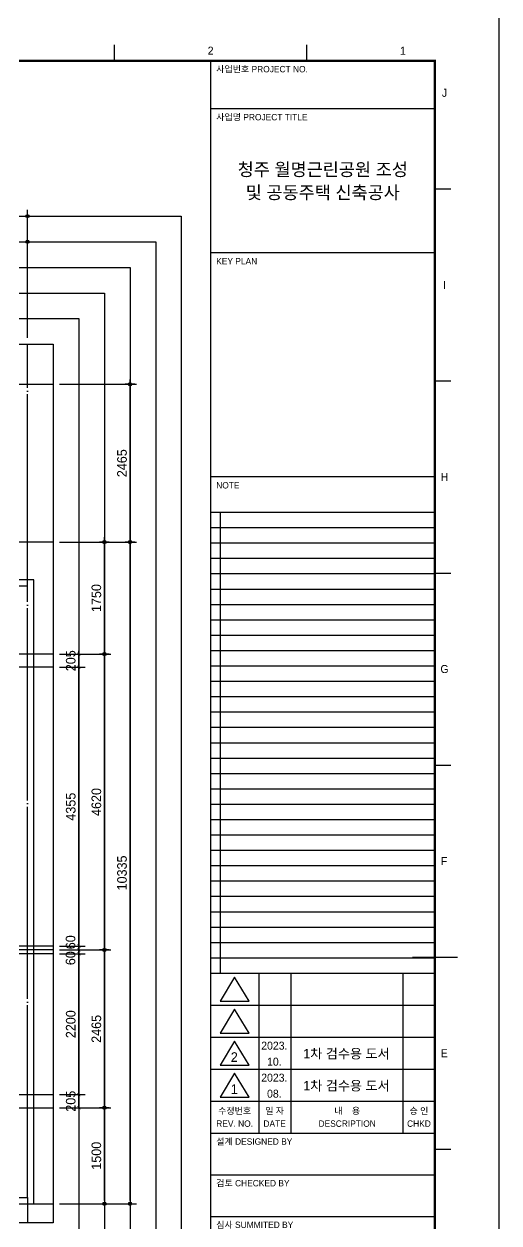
# Model space of a CAD drawing. Header units: millimetres. Extents: x -24416 to 92204, y -190080 to 23760.
# Drawn here: x 84792 to 92204, y -149682 to -130955 of the extents above; entities that cross this region are included whole.
import ezdxf
from ezdxf.enums import TextEntityAlignment as Align
from ezdxf.xclip import XClip

# ---------------------------------------------------------------- set-up
doc = ezdxf.new("R2010")
doc.units = ezdxf.units.MM
doc.header["$LTSCALE"] = 50
doc.header["$XCLIPFRAME"] = 0
doc.linetypes.add('AUDIT_D_220706163347-0', pattern=[0])
doc.linetypes.add('CEN', pattern=[62, 60, -1, 0, -1])
doc.layers.get('defpoints').update_dxf_attribs({"color": 139})
for name, color, linetype in [('AA-BORD-FORM', 7, 'Continuous'), ('AA-BORD-TEXT', 3, 'Continuous'), ('AA-XXXX-DIMS', 7, 'Continuous'), ('CEN_CON', 1, 'CEN'), ('CEN_WALL', 12, 'CEN'), ('DIM', 7, 'AUDIT_D_220706163347-0'), ('ELE3_CON', 7, 'Continuous'), ('sheet-안양진흥$0$AA-BORD-TEXT', 3, 'Continuous'), ('실명박스', 7, 'AUDIT_D_220706163347-0')]:
    doc.layers.add(name, color=color, linetype=linetype)
doc.layers.add('MC', color=135, linetype='Continuous', plot=False)
doc.styles.add('HAUD01', font='Dotum.ttf')
doc.styles.add('sheet-안양진흥$0$HAUD01', font='Dotum.ttf')
doc.styles.add('맑은고딕', font='malgun.ttf', dxfattribs={"width": 0.9})
doc.dimstyles.new('DIM-50', dxfattribs={"dimscale": 50, "dimtxt": 3, "dimasz": 1, "dimexe": 2, "dimexo": 2, "dimgap": 1, "dimtad": 1, "dimdec": 0, "dimzin": 0, "dimdsep": 46, "dimtxsty": '맑은고딕', "dimblk1": 'DIMDOT', "dimblk2": 'DIMDOT', "dimsah": 1, "dimcen": 0.09, "dimdle": 2, "dimclrd": 7, "dimclre": 7, "dimclrt": 3, "dimadec": 0, "dimazin": 0, "dimtfac": 1, "dimtdec": 0, "dimtix": 1, "dimtmove": 2, "dimatfit": 3, "dimldrblk": 'DIMDOT', "dimfxl": 1, "dimtolj": 1, "dimtzin": 0, "dimarcsym": 0})
doc.dimstyles.new('MCDIM-50', dxfattribs={"dimscale": 50, "dimtxt": 3, "dimasz": 1, "dimexe": 2, "dimexo": 2, "dimgap": 1, "dimtad": 1, "dimdec": 0, "dimzin": 0, "dimdsep": 46, "dimtxsty": '맑은고딕', "dimblk1": 'ARCHTICK', "dimblk2": 'ARCHTICK', "dimsah": 1, "dimcen": 0.09, "dimdle": 2, "dimclrd": 7, "dimclre": 7, "dimclrt": 3, "dimadec": 0, "dimazin": 0, "dimtfac": 1, "dimtdec": 0, "dimtix": 1, "dimtmove": 2, "dimatfit": 3, "dimldrblk": 'ARCHTICK', "dimfxl": 1, "dimtolj": 1, "dimtzin": 0, "dimarcsym": 0})

# ---------------------------------------------------------------- blocks, each defined once
blk = doc.blocks.new('XR-FORM 청주월명')
at = {"layer": 'AA-BORD-FORM', "color": 2}
for p, q in [((721, 577), (721, 582)), ((781, 577), (781, 582)), ((751, 577), (751, 17)), ((821, 537), (826, 537)), ((821, 477), (826, 477)), ((821, 417), (826, 417)), ((821, 357), (826, 357)), ((814, 297), (828, 297)), ((821, 237), (826, 237))]:
    blk.add_line(p, q, dxfattribs=at)
at = {"layer": 'AA-BORD-FORM', "color": 3}
for p, q in [((821, 562), (751, 562)), ((821, 517), (751, 517)), ((821, 447), (751, 447)), ((751, 292), (821, 292)), ((766, 292), (766, 282)), ((776, 292), (776, 282)), ((811, 292), (811, 282)), ((751, 282), (821, 282)), ((766, 282), (766, 272)), ((776, 282), (776, 272)), ((811, 282), (811, 272)), ((751, 272), (821, 272)), ((766, 272), (766, 262)), ((776, 272), (776, 262)), ((811, 272), (811, 262)), ((751, 262), (821, 262)), ((766, 262), (766, 252)), ((776, 262), (776, 252)), ((811, 262), (811, 252)), ((751, 252), (821, 252)), ((766, 252), (766, 242)), ((776, 252), (776, 242)), ((811, 252), (811, 242)), ((751, 242), (821, 242)), ((751, 229), (821, 229)), ((751, 216), (821, 216))]:
    blk.add_line(p, q, dxfattribs=at)
at = {"layer": 'AA-BORD-FORM', "color": 1}
blk.add_lwpolyline([(0, 0), (841, 0), (841, 594), (0, 594)], close=True, dxfattribs=at)
at = {"layer": 'AA-BORD-FORM', "color": 2, "const_width": 0.682}
blk.add_lwpolyline([(21, 17), (21, 577), (821, 577), (821, 17)], close=True, dxfattribs=at)
at = {"layer": 'AA-BORD-FORM', "color": 7}
for points in [[(763, 283.24), (758.5, 290.74), (754, 283.24)], [(763, 273.24), (758.5, 280.74), (754, 273.24)], [(763, 263.24), (758.5, 270.74), (754, 263.24)], [(763, 253.24), (758.5, 260.74), (754, 253.24)], [(763, 253.24), (758.5, 260.74), (754, 253.24)]]:
    blk.add_lwpolyline(points, close=True, dxfattribs=at)
at = {"layer": 'defpoints'}
for p, q in [((751, 436), (821, 436)), ((754, 436), (754, 292)), ((751, 431.2), (821, 431.2)), ((751, 426.4), (821, 426.4)), ((751, 421.6), (821, 421.6)), ((751, 416.8), (821, 416.8)), ((751, 412), (821, 412)), ((751, 407.2), (821, 407.2)), ((751, 402.4), (821, 402.4)), ((751, 397.6), (821, 397.6)), ((751, 392.8), (821, 392.8)), ((751, 388), (821, 388)), ((751, 383.2), (821, 383.2)), ((751, 378.4), (821, 378.4)), ((751, 373.6), (821, 373.6)), ((751, 368.8), (821, 368.8)), ((751, 364), (821, 364)), ((751, 359.2), (821, 359.2)), ((751, 354.4), (821, 354.4)), ((751, 349.6), (821, 349.6)), ((751, 344.8), (821, 344.8)), ((751, 340), (821, 340)), ((751, 335.2), (821, 335.2)), ((751, 330.4), (821, 330.4)), ((751, 325.6), (821, 325.6)), ((751, 320.8), (821, 320.8)), ((751, 316), (821, 316)), ((751, 311.2), (821, 311.2)), ((751, 306.4), (821, 306.4)), ((751, 301.6), (821, 301.6)), ((751, 296.8), (821, 296.8))]:
    blk.add_line(p, q, dxfattribs=at)
at = {"layer": 'AA-BORD-TEXT', "color": 7, "style": 'HAUD01'}
for s, p in [('2', (751, 580.16)), ('1', (811, 580.12)), ('J', (824, 567)), ('I', (824, 507)), ('H', (824, 447)), ('G', (824, 387)), ('F', (823.89, 327)), ('E', (823.89, 267))]:
    blk.add_text(s, height=2.5, dxfattribs=at).set_placement(p, align=Align.MIDDLE_CENTER)
at = {"layer": 'AA-BORD-TEXT', "color": 3, "style": 'HAUD01'}
for s, p in [('사업번호 PROJECT NO.', (752.75, 573.4)), ('사업명 PROJECT TITLE', (752.75, 558.4)), ('KEY PLAN', (752.75, 513.4)), ('NOTE', (752.75, 443.4)), ('설계 DESIGNED BY', (752.75, 238.4)), ('검토 CHECKED BY', (752.75, 225.4)), ('심사 SUMMITED BY', (752.75, 212.4))]:
    blk.add_text(s, height=2, rotation=360, dxfattribs=at).set_placement(p)
for s, height, rotation, p in [('청주 월명근린공원 조성', 4, 360, (786, 543.05)), ('및 공동주택 신축공사', 4, 0, (786, 535.85)), ('수정번호', 2, 360, (758.5, 249)), ('일 자', 2, 360, (770.98, 249)), ('내    용', 2, 360, (793.62, 249)), ('승 인', 2, 360, (816.02, 249)), ('REV. NO.', 2, 360, (758.5, 245)), ('DATE', 2, 360, (770.98, 245)), ('DESCRIPTION', 2, 360, (793.62, 245)), ('CHKD', 2, 360, (816.02, 245))]:
    blk.add_text(s, height=height, rotation=rotation, dxfattribs=at).set_placement(p, align=Align.MIDDLE_CENTER)
at = {"layer": 'sheet-안양진흥$0$AA-BORD-TEXT', "style": 'sheet-안양진흥$0$HAUD01'}
for s, height, p in [('2023.', 2.5, (770.89, 269.35)), ('2', 3, (758.39, 265.79)), ('1차 검수용 도서', 3, (793.39, 266.85)), ('10.', 2.5, (770.89, 264.35)), ('2023.', 2.5, (770.89, 259.35)), ('1차 검수용 도서', 3, (793.39, 256.85)), ('1', 3, (758.39, 255.79)), ('08.', 2.5, (770.89, 254.35))]:
    blk.add_text(s, height=height, dxfattribs=at).set_placement(p, align=Align.MIDDLE_CENTER)
blk = doc.blocks.new('U-131A(확장)2', base_point=(284085, -82263))
at = {"layer": 'CEN_CON'}
for p, q in [((314255, -71928), (304365, -71928)), ((313855, -72618), (311575, -72618)), ((313855, -82163), (313855, -72618)), ((309650, -82163), (313855, -82163)), ((299020, -82263), (314255, -82263))]:
    blk.add_line(p, q, dxfattribs=at)
at = {"layer": 'CEN_WALL'}
for p, q in [((314255, -73678), (304995, -73678)), ((314255, -78298), (299325, -78298)), ((299020, -80763), (314255, -80763))]:
    blk.add_line(p, q, dxfattribs=at)
at = {"layer": 'ELE3_CON'}
for p, q in [((313955, -72518), (311675, -72518)), ((313955, -82263), (313955, -72518)), ((309905, -82263), (313955, -82263))]:
    blk.add_line(p, q, dxfattribs=at)
at = {"layer": 'MC'}
for p, q in [((314255, -73883), (304995, -73883)), ((314255, -78238), (299020, -78238)), ((314255, -78358), (299020, -78358)), ((299020, -80558), (314255, -80558))]:
    blk.add_line(p, q, dxfattribs=at)
blk = doc.blocks.new('A$C415C5DAF')
at = {"layer": 'CEN_CON'}
for p, q in [((72362, -158115), (72362, -154335)), ((62382, -154960), (72762, -154960)), ((72362, -167660), (72362, -168060))]:
    blk.add_line(p, q, dxfattribs=at)
blk = doc.blocks.new('DIMDOT')
at = {"layer": 'AA-XXXX-DIMS'}
for p, q in [((-1.5, 0), (1.5, 0)), ((0, -1.5), (0, 1.5))]:
    blk.add_line(p, q, dxfattribs=at)
for radius in [0.5, 0.25]:
    blk.add_circle((0, 0), radius, dxfattribs=at)
blk = doc.blocks.new('*D221')
at = {"layer": 'defpoints', "color": 0, "transparency": 16777216}
for p in [(38180, -171642), (38980, -171642), (38180, -173142)]:
    blk.add_point(p, dxfattribs=at)
at = {"layer": 'DIM', "color": 7, "lineweight": -2, "transparency": 16777216}
for p, q in [((38280, -171642), (39080, -171642)), ((38980, -173092), (38980, -171692)), ((38280, -173142), (39080, -173142))]:
    blk.add_line(p, q, dxfattribs=at)
at = {"layer": 'DIM', "color": 7, "lineweight": -2, "transparency": 16777216, "xscale": 50, "yscale": 50, "zscale": 50}
for p, rotation in [((38980, -171642), 90), ((38980, -173142), 270)]:
    blk.add_blockref('DIMDOT', p, dxfattribs=dict(at, rotation=rotation))
at = {"layer": 'DIM', "color": 3, "transparency": 16777216, "insert": (38855, -172392), "char_height": 150, "attachment_point": 5, "rotation": 90, "style": 'HAUD01'}
blk.add_mtext('\\A1;1500', dxfattribs=at)
blk = doc.blocks.new('*D222')
at = {"layer": 'defpoints', "color": 0, "transparency": 16777216}
for p in [(38180, -169177), (38980, -169177), (38180, -171642)]:
    blk.add_point(p, dxfattribs=at)
at = {"layer": 'DIM', "color": 7, "lineweight": -2, "transparency": 16777216}
for p, q in [((38280, -169177), (39080, -169177)), ((38980, -171592), (38980, -169227)), ((38280, -171642), (39080, -171642))]:
    blk.add_line(p, q, dxfattribs=at)
at = {"layer": 'DIM', "color": 7, "lineweight": -2, "transparency": 16777216, "xscale": 50, "yscale": 50, "zscale": 50}
for p, rotation in [((38980, -169177), 90), ((38980, -171642), 270)]:
    blk.add_blockref('DIMDOT', p, dxfattribs=dict(at, rotation=rotation))
at = {"layer": 'DIM', "color": 3, "transparency": 16777216, "insert": (38855, -170410), "char_height": 150, "attachment_point": 5, "rotation": 90, "style": 'HAUD01'}
blk.add_mtext('\\A1;2465', dxfattribs=at)
blk = doc.blocks.new('*D223')
at = {"layer": 'defpoints', "color": 0, "transparency": 16777216}
for p in [(38180, -164557), (38980, -164557), (38180, -169177)]:
    blk.add_point(p, dxfattribs=at)
at = {"layer": 'DIM', "color": 7, "lineweight": -2, "transparency": 16777216}
for p, q in [((38280, -164557), (39080, -164557)), ((38980, -169127), (38980, -164607)), ((38280, -169177), (39080, -169177))]:
    blk.add_line(p, q, dxfattribs=at)
at = {"layer": 'DIM', "color": 7, "lineweight": -2, "transparency": 16777216, "xscale": 50, "yscale": 50, "zscale": 50}
for p, rotation in [((38980, -164557), 90), ((38980, -169177), 270)]:
    blk.add_blockref('DIMDOT', p, dxfattribs=dict(at, rotation=rotation))
at = {"layer": 'DIM', "color": 3, "transparency": 16777216, "insert": (38855, -166867), "char_height": 150, "attachment_point": 5, "rotation": 90, "style": 'HAUD01'}
blk.add_mtext('\\A1;4620', dxfattribs=at)
blk = doc.blocks.new('*D224')
at = {"layer": 'defpoints', "color": 0, "transparency": 16777216}
for p in [(38180, -162807), (38980, -162807), (38180, -164557)]:
    blk.add_point(p, dxfattribs=at)
at = {"layer": 'DIM', "color": 7, "lineweight": -2, "transparency": 16777216}
for p, q in [((38280, -162807), (39080, -162807)), ((38980, -164507), (38980, -162857)), ((38280, -164557), (39080, -164557))]:
    blk.add_line(p, q, dxfattribs=at)
at = {"layer": 'DIM', "color": 7, "lineweight": -2, "transparency": 16777216, "xscale": 50, "yscale": 50, "zscale": 50}
for p, rotation in [((38980, -162807), 90), ((38980, -164557), 270)]:
    blk.add_blockref('DIMDOT', p, dxfattribs=dict(at, rotation=rotation))
at = {"layer": 'DIM', "color": 3, "transparency": 16777216, "insert": (38855, -163682), "char_height": 150, "attachment_point": 5, "rotation": 90, "style": 'HAUD01'}
blk.add_mtext('\\A1;1750', dxfattribs=at)
blk = doc.blocks.new('*D225')
at = {"layer": 'defpoints', "color": 0, "transparency": 16777216}
for p in [(38180, -160342), (39380, -160342), (38180, -162807)]:
    blk.add_point(p, dxfattribs=at)
at = {"layer": 'DIM', "color": 7, "lineweight": -2, "transparency": 16777216}
for p, q in [((38280, -160342), (39480, -160342)), ((39380, -162757), (39380, -160392)), ((38280, -162807), (39480, -162807))]:
    blk.add_line(p, q, dxfattribs=at)
at = {"layer": 'DIM', "color": 7, "lineweight": -2, "transparency": 16777216, "xscale": 50, "yscale": 50, "zscale": 50}
for p, rotation in [((39380, -160342), 90), ((39380, -162807), 270)]:
    blk.add_blockref('DIMDOT', p, dxfattribs=dict(at, rotation=rotation))
at = {"layer": 'DIM', "color": 3, "transparency": 16777216, "insert": (39255, -161575), "char_height": 150, "attachment_point": 5, "rotation": 90, "style": 'HAUD01'}
blk.add_mtext('\\A1;2465', dxfattribs=at)
blk = doc.blocks.new('*D226')
at = {"layer": 'defpoints', "color": 0, "transparency": 16777216}
for p in [(38180, -162807), (39380, -162807), (38180, -173142)]:
    blk.add_point(p, dxfattribs=at)
at = {"layer": 'DIM', "color": 7, "lineweight": -2, "transparency": 16777216}
for p, q in [((38280, -162807), (39480, -162807)), ((39380, -173092), (39380, -162857)), ((38280, -173142), (39480, -173142))]:
    blk.add_line(p, q, dxfattribs=at)
at = {"layer": 'DIM', "color": 7, "lineweight": -2, "transparency": 16777216, "xscale": 50, "yscale": 50, "zscale": 50}
for p, rotation in [((39380, -162807), 90), ((39380, -173142), 270)]:
    blk.add_blockref('DIMDOT', p, dxfattribs=dict(at, rotation=rotation))
at = {"layer": 'DIM', "color": 3, "transparency": 16777216, "insert": (39255, -167975), "char_height": 150, "attachment_point": 5, "rotation": 90, "style": 'HAUD01'}
blk.add_mtext('\\A1;10335', dxfattribs=at)
blk = doc.blocks.new('_ArchTick')
at = {"color": 0, "linetype": 'ByBlock', "const_width": 0.15}
blk.add_lwpolyline([(-0.5, -0.5), (0.5, 0.5)], dxfattribs=at)
blk = doc.blocks.new('*D227')
at = {"layer": 'defpoints', "color": 0, "linetype": 'ByBlock', "transparency": 16777216}
for p in [(38180, -171437), (38580, -171437), (38180, -171642)]:
    blk.add_point(p, dxfattribs=at)
at = {"layer": 'DIM', "color": 7, "linetype": 'ByBlock', "lineweight": -2, "transparency": 16777216}
for p, q in [((38280, -171437), (38680, -171437)), ((38580, -171437), (38580, -171387)), ((38580, -171642), (38580, -171437)), ((38280, -171642), (38680, -171642)), ((38580, -171642), (38580, -171692))]:
    blk.add_line(p, q, dxfattribs=at)
at = {"layer": 'DIM', "color": 7, "linetype": 'ByBlock', "lineweight": -2, "transparency": 16777216, "xscale": 50, "yscale": 50, "zscale": 50}
for p, rotation in [((38580, -171437), 270), ((38580, -171642), 90)]:
    blk.add_blockref('_ArchTick', p, dxfattribs=dict(at, rotation=rotation))
at = {"layer": 'DIM', "color": 3, "linetype": 'ByBlock', "transparency": 16777216, "insert": (38455, -171540), "char_height": 150, "attachment_point": 5, "rotation": 90, "style": 'HAUD01'}
blk.add_mtext('\\A1;205', dxfattribs=at)
blk = doc.blocks.new('*D228')
at = {"layer": 'defpoints', "color": 0, "linetype": 'ByBlock', "transparency": 16777216}
for p in [(38180, -169237), (38580, -169237), (38180, -171437)]:
    blk.add_point(p, dxfattribs=at)
at = {"layer": 'DIM', "color": 7, "linetype": 'ByBlock', "lineweight": -2, "transparency": 16777216}
for p, q in [((38280, -169237), (38680, -169237)), ((38580, -171537), (38580, -169137)), ((38280, -171437), (38680, -171437))]:
    blk.add_line(p, q, dxfattribs=at)
at = {"layer": 'DIM', "color": 7, "linetype": 'ByBlock', "lineweight": -2, "transparency": 16777216, "xscale": 50, "yscale": 50, "zscale": 50}
for p, rotation in [((38580, -169237), 90), ((38580, -171437), 270)]:
    blk.add_blockref('_ArchTick', p, dxfattribs=dict(at, rotation=rotation))
at = {"layer": 'DIM', "color": 3, "linetype": 'ByBlock', "transparency": 16777216, "insert": (38455, -170337), "char_height": 150, "attachment_point": 5, "rotation": 90, "style": 'HAUD01'}
blk.add_mtext('\\A1;2200', dxfattribs=at)
blk = doc.blocks.new('*D229')
at = {"layer": 'defpoints', "color": 0, "linetype": 'ByBlock', "transparency": 16777216}
for p in [(38180, -169177), (38180, -169237), (38580, -169177)]:
    blk.add_point(p, dxfattribs=at)
at = {"layer": 'DIM', "color": 7, "linetype": 'ByBlock', "lineweight": -2, "transparency": 16777216}
for p, q in [((38280, -169177), (38680, -169177)), ((38280, -169237), (38680, -169237)), ((38580, -169177), (38580, -169127)), ((38580, -169237), (38580, -169177)), ((38580, -169237), (38580, -169287))]:
    blk.add_line(p, q, dxfattribs=at)
at = {"layer": 'DIM', "color": 7, "linetype": 'ByBlock', "lineweight": -2, "transparency": 16777216, "xscale": 50, "yscale": 50, "zscale": 50}
for p, rotation in [((38580, -169177), 270), ((38580, -169237), 90)]:
    blk.add_blockref('_ArchTick', p, dxfattribs=dict(at, rotation=rotation))
at = {"layer": 'DIM', "color": 3, "linetype": 'ByBlock', "transparency": 16777216, "insert": (38452, -169306), "char_height": 150, "attachment_point": 5, "rotation": 90, "style": 'HAUD01'}
blk.add_mtext('\\A1;60', dxfattribs=at)
blk = doc.blocks.new('*D230')
at = {"layer": 'defpoints', "color": 0, "linetype": 'ByBlock', "transparency": 16777216}
for p in [(38180, -169117), (38180, -169177), (38580, -169117)]:
    blk.add_point(p, dxfattribs=at)
at = {"layer": 'DIM', "color": 7, "linetype": 'ByBlock', "lineweight": -2, "transparency": 16777216}
for p, q in [((38580, -169117), (38580, -169067)), ((38280, -169117), (38680, -169117)), ((38280, -169177), (38680, -169177)), ((38580, -169177), (38580, -169117)), ((38580, -169177), (38580, -169227))]:
    blk.add_line(p, q, dxfattribs=at)
at = {"layer": 'DIM', "color": 7, "linetype": 'ByBlock', "lineweight": -2, "transparency": 16777216, "xscale": 50, "yscale": 50, "zscale": 50}
for p, rotation in [((38580, -169117), 270), ((38580, -169177), 90)]:
    blk.add_blockref('_ArchTick', p, dxfattribs=dict(at, rotation=rotation))
at = {"layer": 'DIM', "color": 3, "linetype": 'ByBlock', "transparency": 16777216, "insert": (38452, -169057), "char_height": 150, "attachment_point": 5, "rotation": 90, "style": 'HAUD01'}
blk.add_mtext('\\A1;60', dxfattribs=at)
blk = doc.blocks.new('*D231')
at = {"layer": 'defpoints', "color": 0, "linetype": 'ByBlock', "transparency": 16777216}
for p in [(38180, -164762), (38580, -164762), (38180, -169117)]:
    blk.add_point(p, dxfattribs=at)
at = {"layer": 'DIM', "color": 7, "linetype": 'ByBlock', "lineweight": -2, "transparency": 16777216}
for p, q in [((38280, -164762), (38680, -164762)), ((38580, -169217), (38580, -164662)), ((38280, -169117), (38680, -169117))]:
    blk.add_line(p, q, dxfattribs=at)
at = {"layer": 'DIM', "color": 7, "linetype": 'ByBlock', "lineweight": -2, "transparency": 16777216, "xscale": 50, "yscale": 50, "zscale": 50}
for p, rotation in [((38580, -164762), 90), ((38580, -169117), 270)]:
    blk.add_blockref('_ArchTick', p, dxfattribs=dict(at, rotation=rotation))
at = {"layer": 'DIM', "color": 3, "linetype": 'ByBlock', "transparency": 16777216, "insert": (38455, -166940), "char_height": 150, "attachment_point": 5, "rotation": 90, "style": 'HAUD01'}
blk.add_mtext('\\A1;4355', dxfattribs=at)
blk = doc.blocks.new('*D232')
at = {"layer": 'defpoints', "color": 0, "linetype": 'ByBlock', "transparency": 16777216}
for p in [(38180, -164557), (38580, -164557), (38180, -164762)]:
    blk.add_point(p, dxfattribs=at)
at = {"layer": 'DIM', "color": 7, "linetype": 'ByBlock', "lineweight": -2, "transparency": 16777216}
for p, q in [((38280, -164557), (38680, -164557)), ((38580, -164557), (38580, -164507)), ((38580, -164762), (38580, -164557)), ((38280, -164762), (38680, -164762)), ((38580, -164762), (38580, -164812))]:
    blk.add_line(p, q, dxfattribs=at)
at = {"layer": 'DIM', "color": 7, "linetype": 'ByBlock', "lineweight": -2, "transparency": 16777216, "xscale": 50, "yscale": 50, "zscale": 50}
for p, rotation in [((38580, -164557), 270), ((38580, -164762), 90)]:
    blk.add_blockref('_ArchTick', p, dxfattribs=dict(at, rotation=rotation))
at = {"layer": 'DIM', "color": 3, "linetype": 'ByBlock', "transparency": 16777216, "insert": (38455, -164660), "char_height": 150, "attachment_point": 5, "rotation": 90, "style": 'HAUD01'}
blk.add_mtext('\\A1;205', dxfattribs=at)
blk = doc.blocks.new('*D376')
at = {"layer": 'defpoints', "color": 0, "transparency": 16777216}
for p in [(37780, -158117), (35500, -159717), (37780, -159717)]:
    blk.add_point(p, dxfattribs=at)
at = {"layer": 'DIM', "color": 7, "lineweight": -2, "transparency": 16777216}
for p, q in [((35500, -159617), (35500, -158017)), ((37780, -159617), (37780, -158017)), ((35550, -158117), (37730, -158117))]:
    blk.add_line(p, q, dxfattribs=at)
at = {"layer": 'DIM', "color": 7, "lineweight": -2, "transparency": 16777216, "xscale": 50, "yscale": 50, "zscale": 50, "rotation": 180}
blk.add_blockref('DIMDOT', (35500, -158117), dxfattribs=at)
at = {"layer": 'DIM', "color": 7, "lineweight": -2, "transparency": 16777216, "xscale": 50, "yscale": 50, "zscale": 50}
blk.add_blockref('DIMDOT', (37780, -158117), dxfattribs=at)
at = {"layer": 'DIM', "color": 3, "transparency": 16777216, "insert": (36640, -157992), "char_height": 150, "attachment_point": 5, "style": 'HAUD01'}
blk.add_mtext('\\A1;2280', dxfattribs=at)
blk = doc.blocks.new('*D377')
at = {"layer": 'defpoints', "color": 0, "transparency": 16777216}
for p in [(37780, -157717), (33575, -159717), (37780, -159717)]:
    blk.add_point(p, dxfattribs=at)
at = {"layer": 'DIM', "color": 7, "lineweight": -2, "transparency": 16777216}
for p, q in [((33575, -159617), (33575, -157617)), ((37780, -159617), (37780, -157617)), ((33625, -157717), (37730, -157717))]:
    blk.add_line(p, q, dxfattribs=at)
at = {"layer": 'DIM', "color": 7, "lineweight": -2, "transparency": 16777216, "xscale": 50, "yscale": 50, "zscale": 50, "rotation": 180}
blk.add_blockref('DIMDOT', (33575, -157717), dxfattribs=at)
at = {"layer": 'DIM', "color": 7, "lineweight": -2, "transparency": 16777216, "xscale": 50, "yscale": 50, "zscale": 50}
blk.add_blockref('DIMDOT', (37780, -157717), dxfattribs=at)
at = {"layer": 'DIM', "color": 3, "transparency": 16777216, "insert": (35677, -157592), "char_height": 150, "attachment_point": 5, "style": 'HAUD01'}
blk.add_mtext('\\A1;4205', dxfattribs=at)
blk = doc.blocks.new('DIM-1108')
at = {"layer": 'DIM'}
for base, p1, picture, middle in [((37779.7, -157717.4), (33574.7, -159717.4), '*D377', (35677.2, -157592.3)), ((37779.7, -158117.4), (35499.7, -159717.4), '*D376', (36639.7, -157992.3))]:
    dim = blk.add_linear_dim(base=base, p1=p1, p2=(37779.7, -159717.4), dimstyle='DIM-50', override={"dimscale": 50, "dimtxsty": 'HAUD01'}, dxfattribs=at)
    dim.commit()
    dim.dimension.update_dxf_attribs({"geometry": picture, "text_midpoint": middle})
for base, p1, p2, override, picture, middle in [((39379.7, -160342.4), (38179.7, -162807.4), (38179.7, -160342.4), {"dimtxsty": 'HAUD01'}, '*D225', (39254.6, -161574.9)), ((38979.7, -162807.4), (38179.7, -164557.4), (38179.7, -162807.4), {"dimscale": 50, "dimtxsty": 'HAUD01'}, '*D224', (38854.6, -163682.4)), ((39379.7, -162807.4), (38179.7, -173142.4), (38179.7, -162807.4), {"dimscale": 50, "dimtxsty": 'HAUD01'}, '*D226', (39254.6, -167974.9)), ((38979.7, -164557.4), (38179.7, -169177.4), (38179.7, -164557.4), {"dimscale": 50, "dimtxsty": 'HAUD01'}, '*D223', (38854.6, -166867.4)), ((38979.7, -169177.4), (38179.7, -171642.4), (38179.7, -169177.4), {"dimscale": 50, "dimtxsty": 'HAUD01'}, '*D222', (38854.6, -170409.9)), ((38979.7, -171642.4), (38179.7, -173142.4), (38179.7, -171642.4), {"dimscale": 50, "dimtxsty": 'HAUD01'}, '*D221', (38854.6, -172392.4))]:
    dim = blk.add_linear_dim(base=base, p1=p1, p2=p2, angle=270, dimstyle='DIM-50', override=override, dxfattribs=at)
    dim.commit()
    dim.dimension.update_dxf_attribs({"geometry": picture, "text_midpoint": middle})
at = {"layer": 'DIM', "linetype": 'ByBlock'}
for base, p1, p2, picture, middle in [((38579.7, -164557.4), (38179.7, -164762.4), (38179.7, -164557.4), '*D232', (38454.6, -164659.9)), ((38579.7, -164762.4), (38179.7, -169117.4), (38179.7, -164762.4), '*D231', (38454.6, -166939.9)), ((38579.7, -169237.4), (38179.7, -171437.4), (38179.7, -169237.4), '*D228', (38454.6, -170337.4)), ((38579.7, -171437.4), (38179.7, -171642.4), (38179.7, -171437.4), '*D227', (38454.6, -171539.9))]:
    dim = blk.add_linear_dim(base=base, p1=p1, p2=p2, angle=270, dimstyle='MCDIM-50', override={"dimtxsty": 'HAUD01'}, dxfattribs=at)
    dim.commit()
    dim.dimension.update_dxf_attribs({"geometry": picture, "text_midpoint": middle})
for base, p1, p2, picture, middle in [((38579.7, -169117.4), (38179.7, -169177.4), (38179.7, -169117.4), '*D230', (38452.2, -169057.1)), ((38579.7, -169177.4), (38179.7, -169237.4), (38179.7, -169177.4), '*D229', (38452.2, -169306))]:
    dim = blk.add_linear_dim(base=base, p1=p1, p2=p2, angle=270, dimstyle='MCDIM-50', override={"dimtxsty": 'HAUD01'}, dxfattribs=at)
    dim.commit()
    dim.dimension.update_dxf_attribs({"geometry": picture, "text_midpoint": middle, "dimtype": 128})

msp = doc.modelspace()

# ---------------------------------------------------------------- linework, layer by layer
at = {"layer": 'defpoints'}
for points in [[(51731, -133957), (87247, -133957), (87247, -151682), (51731, -151682)], [(52131, -134357), (86847, -134357), (86847, -151282), (52131, -151282)], [(52531, -134757), (86447, -134757), (86447, -150882), (52531, -150882)], [(52931, -135157), (86047, -135157), (86047, -150482), (52931, -150482)], [(53331, -135557), (85647, -135557), (85647, -150082), (53331, -150082)], [(53731, -135957), (85247, -135957), (85247, -149682), (53731, -149682)]]:
    msp.add_lwpolyline(points, close=True, dxfattribs=at)

# ---------------------------------------------------------------- block references
msp.add_blockref('DIM-1108', (47067, 23760))
at = {"xscale": 50, "yscale": 50, "zscale": 50}
msp.add_blockref('XR-FORM 청주월명', (50154, -160380), dxfattribs=at)
ref = msp.add_blockref('U-131A(확장)2', (55077, -149382))
XClip(ref).set_block_clipping_path([(282739.2818310418, -82563.1562753955), (314255.3468844853, -68838.1562753955)])
at = {"layer": '실명박스'}
msp.add_blockref('A$C415C5DAF', (12485, 18377), dxfattribs=at)

doc.saveas('drawing.dxf')
